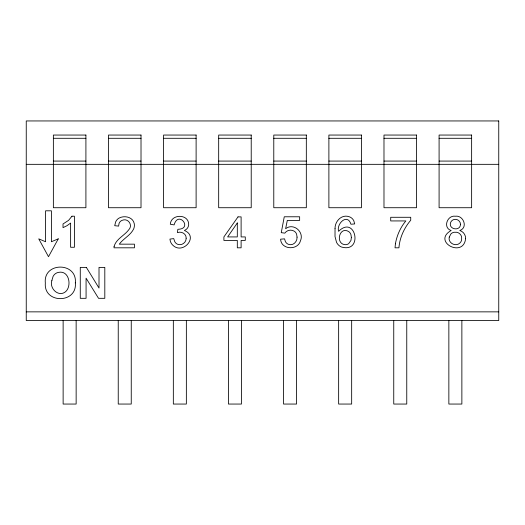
<?xml version="1.0" encoding="UTF-8"?>
<svg xmlns="http://www.w3.org/2000/svg" width="525" height="525" viewBox="0 0 525 525"><rect width="100%" height="100%" fill="white"/><g stroke="black" fill="none" stroke-linecap="round" stroke-linejoin="round"><path stroke-width="0.79" d="M53.366 138.298L85.91 138.298M108.472 138.298L141.015 138.298M163.577 138.298L196.114 138.298M218.676 138.298L251.219 138.298M273.781 138.298L306.324 138.298M328.886 138.298L361.423 138.298M383.985 138.298L416.528 138.298M439.09 138.298L471.634 138.298M53.366 161.077L85.91 161.077M108.472 161.077L141.015 161.077M163.577 161.077L196.114 161.077M218.676 161.077L251.219 161.077M273.781 161.077L306.324 161.077M328.886 161.077L361.423 161.077M383.985 161.077L416.528 161.077M439.09 161.077L471.634 161.077M26.25 164.332L498.75 164.332M26.25 311.857L498.75 311.857M461.869 320.532L461.869 404.053L448.855 404.053L448.855 320.532M406.763 320.532L406.763 404.053L393.75 404.053L393.75 320.532M351.665 320.532L351.665 404.053L338.645 404.053L338.645 320.532M296.559 320.532L296.559 404.053L283.546 404.053L283.546 320.532M241.454 320.532L241.454 404.053L228.441 404.053L228.441 320.532M186.355 320.532L186.355 404.053L173.335 404.053L173.335 320.532M131.25 320.532L131.25 404.053L118.237 404.053L118.237 320.532M76.145 320.532L76.145 404.053L63.131 404.053L63.131 320.532M335.035 228.637L335.016 236.539L336.512 242.294A9.811 9.811 0 0 0 341.257 246.94C363.641 253.713 355.648 214.325 338.605 231.335C336.249 223.538 347.589 213.045 350.923 224.227L354.703 223.932L353.771 220.71A7.829 7.829 0 0 0 349.243 216.74C341.67 213.977 334.838 221.242 335.035 228.637M51.922 280.337C48.891 288.934 59.627 298.305 66.485 290.817C71.722 284.432 68.677 270.198 58.524 272.37A7.658 7.658 0 0 0 54.134 274.851L53.104 276.34L51.922 280.337M114.089 246.468L113.997 247.813L134.439 247.813L134.439 244.164L119.273 244.164C123.388 238.521 130.469 235.41 133.639 228.992A9.273 9.273 0 0 0 134.236 223.591C132.95 216.982 124.458 215.184 119.155 218.046A8.131 8.131 0 0 0 115.671 221.858L114.713 225.704L118.617 226.104L119.044 223.506A5.322 5.322 0 0 1 122.207 220.31C128.074 217.718 133.291 225.277 128.723 229.825C124.294 235.705 116.143 238.934 114.089 246.468M351.369 237.477L350.936 240.463L348.731 243.6A5.184 5.184 0 0 1 345.502 244.689C334.943 244.355 339.275 225.711 348.751 231.617A5.998 5.998 0 0 1 350.943 234.609L351.369 237.477M75.337 282.896C77.378 303.772 43.457 303.923 45.334 283.047C43.024 261.844 77.372 261.772 75.337 282.896M297.065 237.136C297.294 240.857 294.466 244.781 290.528 244.689A5.585 5.585 0 0 1 285.311 241.395L284.576 238.849L280.593 239.183C281.039 249.854 297.951 250.681 300.484 240.713C304.434 231.925 293.363 222.488 285.633 228.723L287.3 220.408L299.644 220.408L299.644 216.779L284.261 216.779L281.262 232.667L284.832 233.126C286.788 230.068 291.244 229.261 294.262 231.19A6.064 6.064 0 0 1 296.612 234.229L297.065 237.136M449.262 237.09C447.727 243.036 455.844 247.223 459.972 242.937A5.795 5.795 0 0 0 461.633 239.781L461.633 237.175A5.919 5.919 0 0 0 459.92 233.953A6.077 6.077 0 0 0 456.665 232.273L454.072 232.267A5.828 5.828 0 0 0 450.909 233.933L449.262 237.09M186.165 238.212C186.29 241.657 183.251 244.775 179.793 244.67A5.486 5.486 0 0 1 174.622 241.369L173.736 238.593L169.942 239.098L170.271 240.942A9.122 9.122 0 0 0 173.007 245.385C183.048 254.966 199.119 236.316 184.413 230.514L186.263 229.373A6.536 6.536 0 0 0 188.672 224.247C188.482 213.629 170.94 213.813 170.317 224.227L174.116 224.903C178.329 209.875 193.39 229.084 177.85 229.287L177.43 232.621C181.361 231.059 186.395 233.684 186.165 238.212M465.629 238.448C463.608 258.687 431.694 241.52 451.133 230.514C442.595 227.804 447.267 214.928 455.372 216.228C463.404 214.961 468.313 227.679 459.802 230.514C463.26 231.558 465.688 234.826 465.629 238.448M395.423 243.784L395.03 247.813L398.934 247.813C399.696 237.654 404.165 227.948 410.727 220.238L410.727 217.284L390.705 217.284L390.705 220.933L405.851 220.933C400.411 227.443 396.874 235.436 395.423 243.784M460.458 224.287C460.418 231.794 447.746 229.327 450.732 222.272A4.968 4.968 0 0 1 455.418 219.352C458.102 219.345 460.451 221.576 460.458 224.287M58.262 238.855L48.497 256.705L38.738 238.855L45.596 241.736L45.596 210.807L51.397 210.807L51.397 241.736L58.262 238.855M71.964 216.208L68.591 220.343L63.02 223.972L63.02 227.647L67.023 225.684L70.619 223.066L70.619 247.262L74.412 247.262L74.412 216.208L71.964 216.208M237.313 222.981L227.633 236.926L237.313 236.926L237.313 222.981M238.009 216.884L223.899 236.926L223.899 240.411L237.313 240.411L237.313 247.813L241.113 247.813L241.113 240.411L245.293 240.411L245.293 236.926L241.113 236.926L241.113 216.884L238.009 216.884M498.75 120.947L26.25 120.947L26.25 320.532L498.75 320.532L498.75 120.947M85.91 135.05L53.366 135.05L53.366 207.723L85.91 207.723L85.91 135.05M141.015 135.05L108.472 135.05L108.472 207.723L141.015 207.723L141.015 135.05M196.114 135.05L163.577 135.05L163.577 207.723L196.114 207.723L196.114 135.05M251.219 135.05L218.676 135.05L218.676 207.723L251.219 207.723L251.219 135.05M306.324 135.05L273.781 135.05L273.781 207.723L306.324 207.723L306.324 135.05M361.423 135.05L328.886 135.05L328.886 207.723L361.423 207.723L361.423 135.05M416.528 135.05L383.985 135.05L383.985 207.723L416.528 207.723L416.528 135.05M471.634 135.05L439.09 135.05L439.09 207.723L471.634 207.723L471.634 135.05M86.349 267.389L80.272 267.389L80.272 298.318L86.074 298.318L86.074 278.152L98.543 298.318L104.81 298.318L104.81 267.389L99.008 267.389L99.008 288.048L86.349 267.389"/></g></svg>
